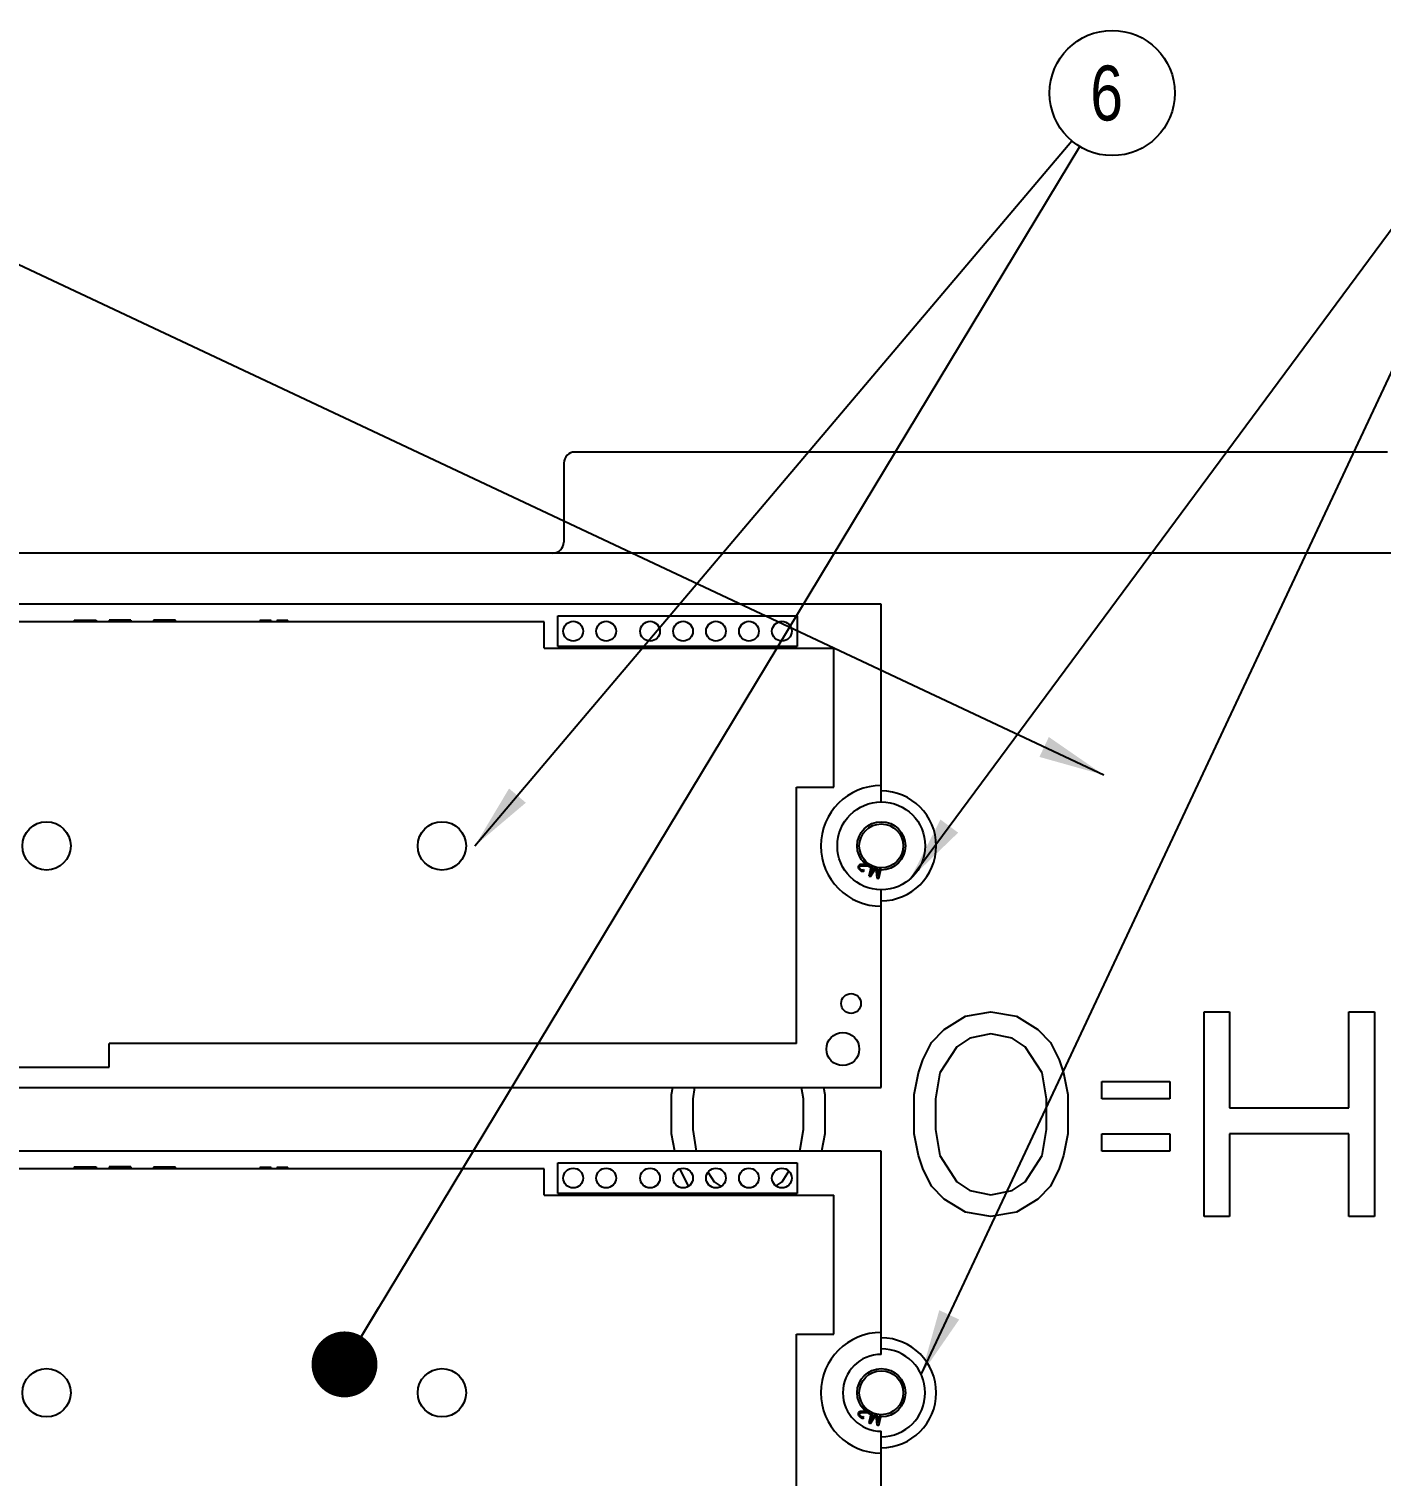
# Model space of a CAD drawing. Header units: millimetres. Extents: x 0 to 594, y 0 to 420.
# Drawn here: x 466.2 to 527.8, y 281.6 to 347.5 of the extents above; entities that cross this region are included whole.
import ezdxf

# ---------------------------------------------------------------- set-up
doc = ezdxf.new("R2010")
doc.units = ezdxf.units.MM
doc.header["$LTSCALE"] = 32.67
doc.layers.get('0').update_dxf_attribs({"linetype": 'CONTINUOUS'})
for name, color, linetype in [('00_ASM_ALL_COMPONENTS_3', 7, 'CONTINUOUS'), ('20_ALL_FEATURES', 7, 'CONTINUOUS'), ('ASSEM_MEM', 7, 'CONTINUOUS')]:
    doc.layers.add(name, color=color, linetype=linetype)
doc.styles.get("Standard").update_dxf_attribs({"font": 'txt', "width": 0.8})
doc.dimstyles.get("Standard").update_dxf_attribs({"dimtxt": 2.5, "dimasz": 3, "dimexe": 1.5, "dimexo": 1.2, "dimtad": 1, "dimdsep": 46, "dimtxsty": 'STANDARD', "dimblk": '_FILLED', "dimblk1": '_FILLED', "dimblk2": '_FILLED', "dimcen": 0.09, "dimazin": 2, "dimtol": 1, "dimtp": 0.01, "dimtm": 0.01, "dimtfac": 1, "dimtofl": 0, "dimtmove": 0, "dimatfit": 3, "dimldrblk": '_FILLED', "dimfxl": 1, "dimtolj": 1, "dimarcsym": 0})

# ---------------------------------------------------------------- blocks, each defined once
blk = doc.blocks.new('_FILLED')
at = {"color": 0, "linetype": 'BYBLOCK'}
blk.add_solid([(0, 0), (-1, 0.167), (-1, -0.167)], dxfattribs=at)
blk = doc.blocks.new('BALLOON_BL11', base_point=(515.561, 344.563))
at = {"color": 7, "linetype": 'CONTINUOUS'}
blk.add_circle((515.561, 344.563), 2.851, dxfattribs=at)
at = {"color": 7, "linetype": 'CONTINUOUS', "insert": (514.561, 345.813), "char_height": 2.5, "width": 2, "attachment_point": 1, "line_spacing_factor": 0.9}
blk.add_mtext('6', dxfattribs=at)

msp = doc.modelspace()

# ---------------------------------------------------------------- linework, layer by layer
at = {"color": 7, "linetype": 'CONTINUOUS'}
for p, q in [((528.097, 328.215), (491.097, 328.215)), ((490.597, 327.715), (490.597, 324.115)), ((490.097, 323.615), (428.597, 323.615))]:
    msp.add_line(p, q, dxfattribs=at)
for centre, start, end in [((491.097, 327.715), 90, 180), ((490.097, 324.115), 270, 360)]:
    msp.add_arc(centre, 0.5, start, end, dxfattribs=at)
at = {"layer": '00_ASM_ALL_COMPONENTS_3', "color": 7, "linetype": 'CONTINUOUS', "true_color": 0xffab00}
for p, q in [((504.014, 309.384), (503.995, 309.347)), ((503.995, 309.347), (503.998, 309.291)), ((503.998, 309.291), (504.014, 309.25)), ((504.027, 309.399), (504.014, 309.384)), ((504.014, 309.25), (504.051, 309.204)), ((504.061, 309.422), (504.027, 309.399)), ((504.051, 309.204), (504.08, 309.178)), ((504.053, 309.309), (504.058, 309.345)), ((504.062, 309.275), (504.053, 309.309)), ((504.058, 309.345), (504.071, 309.36)), ((504.096, 309.431), (504.061, 309.422)), ((504.092, 309.235), (504.062, 309.275)), ((504.071, 309.36), (504.112, 309.377)), ((504.08, 309.178), (504.138, 309.14)), ((504.121, 309.209), (504.092, 309.235)), ((504.425, 309.434), (504.096, 309.431)), ((504.112, 309.377), (504.483, 309.382)), ((504.164, 309.184), (504.121, 309.209)), ((504.138, 309.14), (504.181, 309.129)), ((504.199, 309.179), (504.164, 309.184)), ((504.181, 309.129), (504.237, 309.133)), ((504.234, 309.189), (504.199, 309.179)), ((504.253, 309.653), (504.219, 309.616)), ((504.219, 309.616), (504.425, 309.434)), ((504.271, 309.156), (504.234, 309.189)), ((504.237, 309.133), (504.271, 309.156)), ((504.517, 309.419), (504.253, 309.653)), ((504.586, 309.367), (504.477, 308.91)), ((504.483, 309.382), (504.517, 309.419)), ((504.557, 308.994), (504.643, 309.354)), ((504.776, 309.322), (504.557, 308.994)), ((504.562, 308.89), (504.803, 309.264)), ((504.643, 309.354), (504.586, 309.367)), ((504.853, 309.303), (504.776, 309.322)), ((504.803, 309.264), (504.848, 308.821)), ((504.9, 308.912), (504.853, 309.303)), ((504.986, 309.271), (504.9, 308.912)), ((504.934, 308.801), (505.043, 309.258)), ((505.043, 309.258), (504.986, 309.271)), ((504.477, 308.91), (504.562, 308.89)), ((504.848, 308.821), (504.934, 308.801)), ((504.253, 284.753), (504.219, 284.716)), ((504.219, 284.716), (504.425, 284.534)), ((504.517, 284.519), (504.253, 284.753)), ((504.014, 284.484), (503.995, 284.447)), ((503.995, 284.447), (503.998, 284.391)), ((503.998, 284.391), (504.014, 284.35)), ((504.027, 284.499), (504.014, 284.484)), ((504.014, 284.35), (504.051, 284.304)), ((504.061, 284.522), (504.027, 284.499)), ((504.051, 284.304), (504.08, 284.278)), ((504.053, 284.409), (504.058, 284.445)), ((504.062, 284.375), (504.053, 284.409)), ((504.058, 284.445), (504.071, 284.46)), ((504.096, 284.531), (504.061, 284.522)), ((504.092, 284.335), (504.062, 284.375)), ((504.071, 284.46), (504.112, 284.477)), ((504.08, 284.278), (504.138, 284.24)), ((504.121, 284.309), (504.092, 284.335)), ((504.425, 284.534), (504.096, 284.531)), ((504.112, 284.477), (504.483, 284.482)), ((504.164, 284.284), (504.121, 284.309)), ((504.138, 284.24), (504.181, 284.229)), ((504.199, 284.279), (504.164, 284.284)), ((504.181, 284.229), (504.237, 284.233)), ((504.234, 284.289), (504.199, 284.279)), ((504.271, 284.256), (504.234, 284.289)), ((504.237, 284.233), (504.271, 284.256)), ((504.586, 284.467), (504.477, 284.01)), ((504.477, 284.01), (504.562, 283.99)), ((504.483, 284.482), (504.517, 284.519)), ((504.557, 284.094), (504.643, 284.454)), ((504.776, 284.422), (504.557, 284.094)), ((504.562, 283.99), (504.803, 284.364)), ((504.643, 284.454), (504.586, 284.467)), ((504.853, 284.403), (504.776, 284.422)), ((504.803, 284.364), (504.848, 283.921)), ((504.9, 284.012), (504.853, 284.403)), ((504.986, 284.371), (504.9, 284.012)), ((504.934, 283.901), (505.043, 284.358)), ((505.043, 284.358), (504.986, 284.371)), ((504.848, 283.921), (504.934, 283.901))]:
    msp.add_line(p, q, dxfattribs=at)
at = {"layer": '00_ASM_ALL_COMPONENTS_3', "color": 7, "linetype": 'CONTINUOUS'}
for centre, radius in [((505.047, 310.285), 2), ((505.047, 310.285), 1), ((505.047, 285.385), 1)]:
    msp.add_circle(centre, radius, dxfattribs=at)
msp.add_arc((505.047, 285.385), 2, 270, 90, dxfattribs=at)
at = {"layer": '20_ALL_FEATURES', "color": 7, "linetype": 'CONTINUOUS'}
for p, q in [((505.047, 321.285), (429.047, 321.285)), ((505.047, 312.285), (505.047, 321.285)), ((489.707, 320.485), (432.962, 320.485)), ((468.302, 320.565), (468.302, 320.485)), ((468.302, 320.565), (469.302, 320.565)), ((469.302, 320.565), (469.302, 320.485)), ((469.892, 320.565), (469.892, 320.485)), ((470.892, 320.565), (469.892, 320.565)), ((470.892, 320.565), (470.892, 320.485)), ((476.762, 320.54), (476.762, 320.485)), ((477.27, 320.54), (476.762, 320.54)), ((477.27, 320.54), (477.27, 320.485)), ((477.524, 320.54), (477.524, 320.485)), ((478.032, 320.54), (477.524, 320.54)), ((478.032, 320.54), (478.032, 320.485)), ((489.707, 319.285), (489.707, 320.485)), ((489.707, 319.285), (502.892, 319.285)), ((502.892, 312.96), (502.892, 319.285)), ((501.192, 301.285), (501.192, 312.96)), ((501.192, 312.96), (502.892, 312.96)), ((505.047, 299.285), (505.047, 308.285)), ((469.901, 300.217), (469.901, 301.285)), ((501.192, 301.285), (469.901, 301.285)), ((460.238, 300.217), (469.901, 300.217)), ((429.047, 299.285), (505.047, 299.285)), ((505.047, 296.385), (429.047, 296.385)), ((505.047, 287.135), (505.047, 296.385)), ((489.707, 295.585), (432.962, 295.585)), ((468.302, 295.665), (468.302, 295.585)), ((468.302, 295.665), (469.302, 295.665)), ((469.302, 295.665), (469.302, 295.585)), ((469.892, 295.665), (469.892, 295.585)), ((470.892, 295.665), (469.892, 295.665)), ((470.892, 295.665), (470.892, 295.585)), ((476.762, 295.64), (476.762, 295.585)), ((477.27, 295.64), (476.762, 295.64)), ((477.27, 295.64), (477.27, 295.585)), ((477.524, 295.64), (477.524, 295.585)), ((478.032, 295.64), (477.524, 295.64)), ((478.032, 295.64), (478.032, 295.585)), ((489.707, 294.385), (489.707, 295.585)), ((489.707, 294.385), (502.892, 294.385)), ((502.892, 288.06), (502.892, 294.385)), ((501.192, 288.06), (502.892, 288.06)), ((501.192, 276.385), (501.192, 288.06)), ((505.047, 274.385), (505.047, 283.635))]:
    msp.add_line(p, q, dxfattribs=at)
at = {"layer": '20_ALL_FEATURES', "color": 7, "linetype": 'CONTINUOUS', "true_color": 0x0000cc}
for p, q in [((471.922, 320.56), (471.922, 320.485)), ((472.922, 320.56), (471.922, 320.56)), ((472.922, 320.485), (472.922, 320.56)), ((490.322, 319.36), (490.322, 320.76)), ((490.322, 320.76), (501.222, 320.76)), ((501.222, 320.76), (501.222, 319.36)), ((501.222, 319.36), (490.322, 319.36)), ((490.322, 295.86), (501.222, 295.86)), ((490.322, 294.46), (490.322, 295.86)), ((501.222, 295.86), (501.222, 294.46)), ((471.922, 295.66), (471.922, 295.585)), ((472.922, 295.66), (471.922, 295.66)), ((472.922, 295.585), (472.922, 295.66)), ((501.222, 294.46), (490.322, 294.46))]:
    msp.add_line(p, q, dxfattribs=at)
at = {"layer": '20_ALL_FEATURES', "color": 7, "linetype": 'CONTINUOUS'}
for centre, radius in [((491.022, 320.06), 0.45), ((492.522, 320.06), 0.45), ((494.522, 320.06), 0.45), ((496.022, 320.06), 0.45), ((497.522, 320.06), 0.45), ((499.022, 320.06), 0.45), ((500.522, 320.06), 0.45), ((503.297, 301.035), 0.75), ((491.022, 295.16), 0.45), ((492.522, 295.16), 0.45), ((494.522, 295.16), 0.45), ((496.022, 295.16), 0.45), ((497.522, 295.16), 0.45), ((499.022, 295.16), 0.45), ((500.522, 295.16), 0.45)]:
    msp.add_circle(centre, radius, dxfattribs=at)
at = {"layer": '20_ALL_FEATURES', "color": 7, "linetype": 'CONTINUOUS', "true_color": 0xffab00}
for centre in [(467.047, 310.285), (485.047, 310.285), (505.047, 310.285), (467.047, 285.385), (485.047, 285.385), (505.047, 285.385)]:
    msp.add_circle(centre, 1.1, dxfattribs=at)
at = {"layer": '20_ALL_FEATURES', "color": 7, "linetype": 'CONTINUOUS', "true_color": 0x0000cc}
msp.add_circle((503.672, 303.11), 0.45, dxfattribs=at)
for centre in [(505.047, 310.285), (505.047, 285.385)]:
    msp.add_arc(centre, 2.75, 90, 270, dxfattribs=at)
at = {"layer": '20_ALL_FEATURES', "color": 7, "linetype": 'CONTINUOUS'}
msp.add_arc((505.047, 285.385), 1.75, 90, 270, dxfattribs=at)
at = {"layer": 'ASSEM_MEM', "color": 7, "linetype": 'CONTINUOUS'}
for p, q in [((528.097, 328.215), (491.097, 328.215)), ((490.597, 327.715), (490.597, 324.115)), ((490.097, 323.615), (428.597, 323.615))]:
    msp.add_line(p, q, dxfattribs=at)
at = {"layer": 'ASSEM_MEM', "color": 3, "linetype": 'CONTINUOUS'}
for p, q in [((530.077, 323.615), (490.097, 323.615)), ((507.908, 301.93), (508.877, 302.525)), ((508.877, 302.525), (510.041, 302.723)), ((510.041, 302.723), (511.205, 302.525)), ((511.205, 302.525), (512.175, 301.93)), ((519.739, 302.723), (520.903, 302.723)), ((519.739, 293.413), (519.739, 302.723)), ((520.903, 302.723), (520.903, 298.365)), ((526.334, 302.723), (527.497, 302.723)), ((526.334, 298.365), (526.334, 302.723)), ((527.497, 302.723), (527.497, 293.413)), ((507.326, 301.336), (507.908, 301.93)), ((512.175, 301.93), (512.757, 301.336)), ((506.938, 300.544), (507.326, 301.336)), ((508.489, 301.138), (507.714, 299.95)), ((509.071, 301.534), (508.489, 301.138)), ((510.041, 301.732), (509.071, 301.534)), ((511.011, 301.534), (510.041, 301.732)), ((511.593, 301.138), (511.011, 301.534)), ((512.369, 299.95), (511.593, 301.138)), ((512.757, 301.336), (513.144, 300.544)), ((506.744, 299.95), (506.938, 300.544)), ((513.144, 300.544), (513.338, 299.95)), ((506.55, 298.959), (506.744, 299.95)), ((507.714, 299.95), (507.52, 298.761)), ((512.563, 298.761), (512.369, 299.95)), ((513.338, 299.95), (513.532, 298.959)), ((495.494, 298.959), (495.558, 299.285)), ((496.55, 299.285), (496.464, 298.761)), ((501.507, 298.761), (501.421, 299.285)), ((502.413, 299.285), (502.477, 298.959)), ((515.084, 299.553), (518.187, 299.553)), ((515.084, 298.761), (515.084, 299.553)), ((518.187, 299.553), (518.187, 298.761)), ((495.494, 297.176), (495.494, 298.959)), ((496.464, 298.761), (496.464, 297.374)), ((501.507, 297.374), (501.507, 298.761)), ((502.477, 298.959), (502.477, 297.176)), ((506.55, 297.176), (506.55, 298.959)), ((507.52, 298.761), (507.52, 297.374)), ((512.563, 297.374), (512.563, 298.761)), ((513.532, 298.959), (513.532, 297.176)), ((518.187, 298.761), (515.084, 298.761)), ((520.903, 298.365), (526.334, 298.365)), ((495.649, 296.385), (495.494, 297.176)), ((496.464, 297.374), (496.626, 296.385)), ((501.346, 296.385), (501.507, 297.374)), ((502.477, 297.176), (502.322, 296.385)), ((506.744, 296.186), (506.55, 297.176)), ((507.52, 297.374), (507.714, 296.186)), ((512.369, 296.186), (512.563, 297.374)), ((513.532, 297.176), (513.338, 296.186)), ((515.084, 297.176), (518.187, 297.176)), ((515.084, 296.384), (515.084, 297.176)), ((518.187, 297.176), (518.187, 296.384)), ((526.334, 297.176), (520.903, 297.176)), ((520.903, 297.176), (520.903, 293.413)), ((526.334, 293.413), (526.334, 297.176)), ((506.938, 295.592), (506.744, 296.186)), ((507.714, 296.186), (508.489, 294.997)), ((511.593, 294.997), (512.369, 296.186)), ((513.338, 296.186), (513.144, 295.592)), ((518.187, 296.384), (515.084, 296.384)), ((496.27, 294.799), (495.882, 295.592)), ((497.161, 295.415), (497.434, 294.997)), ((500.537, 294.997), (500.844, 295.468)), ((507.326, 294.799), (506.938, 295.592)), ((513.144, 295.592), (512.757, 294.799)), ((497.434, 294.997), (497.751, 294.782)), ((500.257, 294.807), (500.537, 294.997)), ((507.908, 294.205), (507.326, 294.799)), ((508.489, 294.997), (509.071, 294.601)), ((509.071, 294.601), (510.041, 294.403)), ((510.041, 294.403), (511.011, 294.601)), ((511.011, 294.601), (511.593, 294.997)), ((512.757, 294.799), (512.175, 294.205)), ((508.877, 293.611), (507.908, 294.205)), ((512.175, 294.205), (511.205, 293.611)), ((510.041, 293.413), (508.877, 293.611)), ((511.205, 293.611), (510.041, 293.413)), ((520.903, 293.413), (519.739, 293.413)), ((527.497, 293.413), (526.334, 293.413))]:
    msp.add_line(p, q, dxfattribs=at)
at = {"layer": 'ASSEM_MEM', "color": 7, "linetype": 'CONTINUOUS'}
for centre, start, end in [((491.097, 327.715), 90, 180), ((490.097, 324.115), 270, 360)]:
    msp.add_arc(centre, 0.5, start, end, dxfattribs=at)
at = {"layer": 'ASSEM_MEM', "color": 3, "linetype": 'CONTINUOUS'}
for centre in [(505.047, 310.285), (505.047, 285.385)]:
    msp.add_arc(centre, 2.5, 270, 90, dxfattribs=at)

# ---------------------------------------------------------------- block references
at = {"color": 7, "linetype": 'CONTINUOUS'}
msp.add_blockref('BALLOON_BL11', (515.561, 344.563), dxfattribs=at)

# ---------------------------------------------------------------- leaders
for points, override in [([(515.176, 313.512), (442.948, 347.481)], {"dimtad": 0}), ([(506.359, 308.775), (534.878, 347.292)], {"dimtad": 0}), ([(506.867, 286.216), (535.364, 347.002)], {"dimtad": 0}), ([(480.612, 286.677), (514.087, 342.123)], {"dimtad": 0, "dimldrblk": 'DOT'}), ([(486.547, 310.285), (513.719, 342.387)], {"dimtad": 0})]:
    msp.add_leader(points, dimstyle='STANDARD', override=override, dxfattribs=at)

doc.saveas('drawing.dxf')
